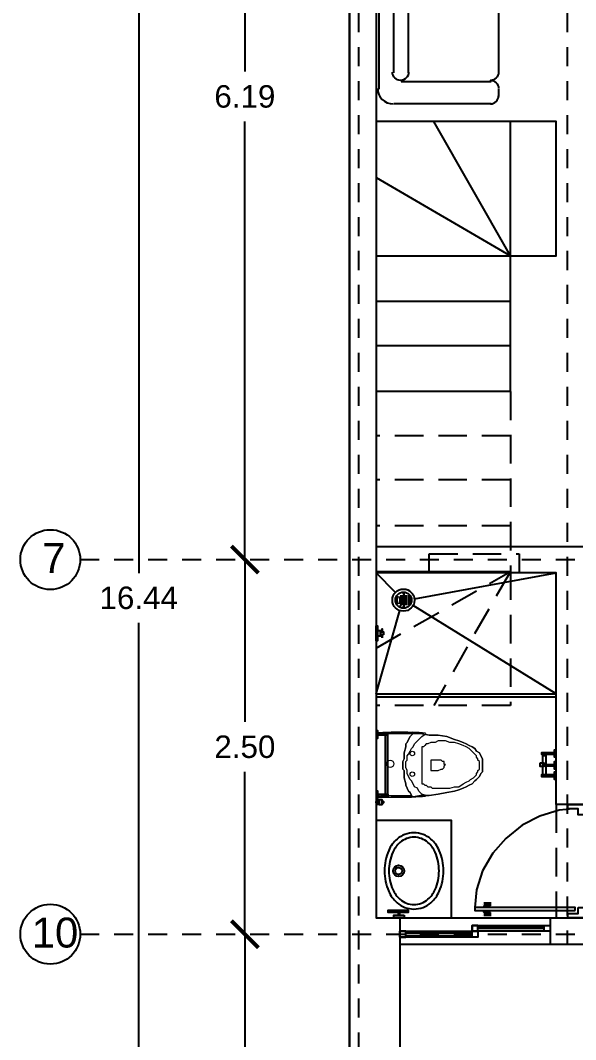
# Model space of a CAD drawing. Header units: metres. Extents: x -5 to 105, y 23 to 139.
# Drawn here: x 22.56 to 26.27, y 125.22 to 132.03 of the extents above; entities that cross this region are included whole.
import ezdxf

# ---------------------------------------------------------------- set-up
doc = ezdxf.new("R2010")
doc.units = ezdxf.units.M
doc.linetypes.add('DASHED2', pattern=[9.525, 6.35, -3.175])
for name, color, linetype in [('Carpinteria', 32, 'Continuous'), ('Cotas', 1, 'Continuous'), ('Ejes', 30, 'DASHED2'), ('Escalera', 252, 'Continuous'), ('Muebles', 41, 'Continuous'), ('Muebles Baño', 42, 'Continuous'), ('Muros', 8, 'Continuous'), ('Proyecciones', 254, 'DASHED2'), ('Puertas', 33, 'Continuous'), ('Ventanas', 4, 'Continuous')]:
    doc.layers.add(name, color=color, linetype=linetype)
doc.styles.get("Standard").update_dxf_attribs({"font": 'arial.ttf'})
doc.dimstyles.new('Cotas', dxfattribs={"dimtxt": 0.15, "dimasz": 0.18, "dimexe": 0.18, "dimexo": 0.0625, "dimgap": 0.09, "dimtad": 0, "dimtih": 1, "dimtoh": 1, "dimzin": 0, "dimdsep": 46, "dimtxsty": 'Standard', "dimblk": 'ARCHTICK', "dimcen": 0.09, "dimse1": 1, "dimse2": 1, "dimclre": 30, "dimadec": 0, "dimazin": 0, "dimtfac": 1, "dimtofl": 0, "dimtmove": 0, "dimatfit": 3, "dimfxl": 1, "dimtolj": 1, "dimtzin": 0, "dimarcsym": 0})

# ---------------------------------------------------------------- blocks, each defined once
blk = doc.blocks.new('_ArchTick')
at = {"color": 0, "linetype": 'ByBlock', "const_width": 0.15}
blk.add_lwpolyline([(-0.5, -0.5), (0.5, 0.5)], dxfattribs=at)
blk = doc.blocks.new('*D51')
at = {"layer": 'Cotas', "color": 0, "lineweight": -2, "ltscale": 0.03, "transparency": 16777216}
for p, q in [((24.0607, 125.9291), (24.0607, 123.1992)), ((24.0607, 120.1361), (24.0607, 122.866))]:
    blk.add_line(p, q, dxfattribs=at)
at = {"layer": 'Defpoints', "color": 0, "ltscale": 0.03, "transparency": 16777216}
for p in [(24.0607, 125.9291), (25.0957, 125.9291), (24.7608, 120.1361)]:
    blk.add_point(p, dxfattribs=at)
at = {"layer": 'Cotas', "color": 0, "lineweight": -2, "ltscale": 0.03, "transparency": 16777216, "xscale": 0.18, "yscale": 0.18, "zscale": 0.18}
for p, rotation in [((24.0607, 125.9291), 90), ((24.0607, 120.1361), 270)]:
    blk.add_blockref('_ArchTick', p, dxfattribs=dict(at, rotation=rotation))
at = {"layer": 'Cotas', "color": 0, "ltscale": 0.03, "transparency": 16777216, "insert": (24.0607, 123.0326), "char_height": 0.15, "attachment_point": 5}
blk.add_mtext('\\A1;5.79', dxfattribs=at)
blk = doc.blocks.new('*D52')
at = {"layer": 'Cotas', "color": 0, "lineweight": -2, "ltscale": 0.03, "transparency": 16777216}
for p, q in [((24.0607, 128.4315), (24.0607, 127.3469)), ((24.0607, 125.9291), (24.0607, 127.0137))]:
    blk.add_line(p, q, dxfattribs=at)
at = {"layer": 'Defpoints', "color": 0, "ltscale": 0.03, "transparency": 16777216}
for p in [(24.0607, 128.4315), (24.9381, 128.4315), (25.0957, 125.9291)]:
    blk.add_point(p, dxfattribs=at)
at = {"layer": 'Cotas', "color": 0, "lineweight": -2, "ltscale": 0.03, "transparency": 16777216, "xscale": 0.18, "yscale": 0.18, "zscale": 0.18}
for p, rotation in [((24.0607, 128.4315), 90), ((24.0607, 125.9291), 270)]:
    blk.add_blockref('_ArchTick', p, dxfattribs=dict(at, rotation=rotation))
at = {"layer": 'Cotas', "color": 0, "ltscale": 0.03, "transparency": 16777216, "insert": (24.0607, 127.1803), "char_height": 0.15, "attachment_point": 5}
blk.add_mtext('\\A1;2.50', dxfattribs=at)
blk = doc.blocks.new('*D53')
at = {"layer": 'Cotas', "color": 0, "lineweight": -2, "ltscale": 0.03, "transparency": 16777216}
for p, q in [((24.0607, 134.6185), (24.0607, 131.6916)), ((24.0607, 128.4315), (24.0607, 131.3584))]:
    blk.add_line(p, q, dxfattribs=at)
at = {"layer": 'Defpoints', "color": 0, "ltscale": 0.03, "transparency": 16777216}
for p in [(24.0607, 134.6185), (25.5785, 134.6185), (25.0957, 128.4315)]:
    blk.add_point(p, dxfattribs=at)
at = {"layer": 'Cotas', "color": 0, "lineweight": -2, "ltscale": 0.03, "transparency": 16777216, "xscale": 0.18, "yscale": 0.18, "zscale": 0.18}
for p, rotation in [((24.0607, 134.6185), 90), ((24.0607, 128.4315), 270)]:
    blk.add_blockref('_ArchTick', p, dxfattribs=dict(at, rotation=rotation))
at = {"layer": 'Cotas', "color": 0, "ltscale": 0.03, "transparency": 16777216, "insert": (24.0607, 131.525), "char_height": 0.15, "attachment_point": 5}
blk.add_mtext('\\A1;6.19', dxfattribs=at)
blk = doc.blocks.new('*D55')
at = {"layer": 'Cotas', "color": 0, "lineweight": -2, "ltscale": 0.03, "transparency": 16777216}
for p, q in [((23.3513, 136.5791), (23.3513, 128.342)), ((23.3513, 120.1361), (23.3513, 128.0088))]:
    blk.add_line(p, q, dxfattribs=at)
at = {"layer": 'Defpoints', "color": 0, "ltscale": 0.03, "transparency": 16777216}
for p in [(23.3513, 136.5791), (23.3513, 136.5791), (24.0607, 120.1361)]:
    blk.add_point(p, dxfattribs=at)
at = {"layer": 'Cotas', "color": 0, "lineweight": -2, "ltscale": 0.03, "transparency": 16777216, "xscale": 0.18, "yscale": 0.18, "zscale": 0.18}
for p, rotation in [((23.3513, 136.5791), 90), ((23.3513, 120.1361), 270)]:
    blk.add_blockref('_ArchTick', p, dxfattribs=dict(at, rotation=rotation))
at = {"layer": 'Cotas', "color": 0, "ltscale": 0.03, "transparency": 16777216, "insert": (23.3513, 128.1754), "char_height": 0.15, "attachment_point": 5}
blk.add_mtext('\\A1;16.44', dxfattribs=at)
blk = doc.blocks.new('Sal1')
at = {"lineweight": 25}
for points in [[(43.0622, 146.2711), (42.54, 146.2711), (42.54, 145.7391), (43.0622, 145.7391)], [(43.003, 146.2021), (42.5991, 146.2021), (42.5991, 145.8081), (43.003, 145.8081)], [(43.8306, 146.0347), (43.8306, 146.1726)], [(44.4611, 145.0298), (43.6533, 145.0298), (43.6533, 144.2317), (44.4611, 144.2317)], [(44.3528, 144.9312), (43.7616, 144.9312), (43.7616, 144.3303), (44.3528, 144.3303)]]:
    blk.add_lwpolyline(points, close=True, dxfattribs=at)
for points in [[(43.1508, 145.68), (43.1508, 146.2613)], [(43.1804, 146.2908), (44.4907, 146.2908)], [(44.5104, 145.68), (44.5104, 146.2613)], [(43.269, 146.1923), (43.8109, 146.1923), (43.8602, 146.1923), (44.402, 146.1923)], [(43.2493, 146.0347), (43.2493, 146.1726)], [(43.8306, 146.0347), (43.8306, 146.1726)], [(44.4217, 146.0347), (44.4217, 146.1726)], [(43.338, 146.015), (43.8109, 146.015), (43.269, 146.015)], [(43.269, 146.015), (43.269, 146.015)], [(43.3085, 145.68), (43.3085, 146.015)], [(43.8306, 145.9953), (43.8306, 145.5027)], [(43.8306, 145.9953), (43.8306, 145.9953)], [(44.3429, 146.015), (44.402, 146.015), (43.8602, 146.015)], [(43.8602, 146.015), (43.8602, 146.015)], [(44.3528, 145.68), (44.3528, 146.015)], [(43.1902, 145.6603), (43.2887, 145.6603)], [(44.4808, 145.6603), (44.3725, 145.6603)], [(43.2001, 145.5027), (43.2001, 145.6307)], [(44.4611, 145.5027), (44.4611, 145.6307)], [(42.5696, 145.4534), (43.2198, 145.4534)], [(43.2198, 145.4731), (43.2198, 145.4731)], [(43.8109, 145.4731), (43.2198, 145.4731)], [(43.8306, 145.5027), (43.8306, 145.5027)], [(43.8602, 145.4731), (44.4414, 145.4731)], [(43.8602, 145.4731), (43.8602, 145.4731)], [(44.4414, 145.4731), (44.4414, 145.4731)], [(43.269, 145.4041), (43.269, 145.3549)], [(42.471, 143.4534), (42.471, 145.3549)], [(42.6188, 145.3056), (43.2198, 145.3056)], [(42.5696, 143.5618), (42.5696, 145.2564)], [(42.6681, 144.7539), (42.6681, 145.2564)], [(43.269, 145.2564), (43.269, 143.5618)], [(43.269, 144.7046), (42.6188, 144.7046), (42.5696, 144.7046)], [(42.6681, 144.1529), (42.6681, 144.6554)], [(43.269, 144.1037), (42.6188, 144.1037), (42.5696, 144.1037)], [(42.6681, 143.5618), (42.6681, 144.0544)], [(43.2198, 143.5027), (42.6188, 143.5027)], [(43.269, 143.4534), (43.269, 143.4042)], [(43.2198, 143.3549), (42.5696, 143.3549)]]:
    blk.add_lwpolyline(points, dxfattribs=at)
blk.add_lwpolyline([(43.806, 146.2021, -0.414213), (43.8306, 146.1775, -0.414213), (43.8552, 146.2021, 0.414213), (43.8306, 146.1775, 0.414213)], format="xyb", close=True, dxfattribs=at)
for points in [[(43.8552, 146.015, -0.414213), (43.8306, 146.0396, -0.414213), (43.806, 146.015)], [(43.806, 146.0248, -0.414213), (43.8306, 146.0002, -0.414213), (43.8552, 146.0248)], [(43.8552, 145.4829, -0.414213), (43.8306, 145.5076, -0.414213), (43.806, 145.4829)], [(42.5597, 145.2613, -0.414214), (42.6139, 145.3155, -0.414214), (42.6681, 145.2613)], [(42.6681, 143.5667, -0.414214), (42.6139, 143.5125, -0.414214), (42.5597, 143.5667)], [(43.269, 143.5667, -0.414214), (43.2149, 143.5125, -0.414214), (43.269, 143.4584)]]:
    blk.add_lwpolyline(points, format="xyb", dxfattribs=at)
for centre, radius, start, end in [((43.1755, 146.2662), 0.0246, 90.00006, 179.99994), ((44.4858, 146.2662), 0.0246, 0.00006, 89.99994), ((43.2641, 146.1775), 0.0246, 90.00006, 179.99994), ((44.3971, 146.1775), 0.0246, 0.00006, 89.99994), ((43.2641, 146.0396), 0.0246, 180.00006, 269.99994), ((43.3331, 146.0002), 0.0246, 90.00006, 179.99994), ((44.3971, 146.0396), 0.0246, 270.00006, 359.99994), ((43.1853, 145.6948), 0.0345, 198.42417, 272.18628), ((43.2149, 145.6357), 0.0246, 90.00006, 179.99994), ((43.2838, 145.6849), 0.0246, 270.00006, 359.99994), ((44.3675, 145.6849), 0.0246, 180.00006, 269.99994), ((44.4365, 145.6357), 0.0246, 0.00006, 89.99994), ((44.4759, 145.6948), 0.0345, 267.81372, 341.57583), ((42.5646, 145.3598), 0.1034, 90, 180), ((43.2149, 145.5076), 0.0246, 180.00006, 269.99995), ((43.2149, 145.4091), 0.0542, 359.99995, 90.00005), ((44.4365, 145.5076), 0.0246, 270.00005, 359.99994), ((43.2149, 145.3598), 0.0542, 269.99995, 0.00005), ((43.2149, 145.2613), 0.0542, 359.99995, 90.00005), ((42.6139, 144.7588), 0.0542, 269.99995, 0.00005), ((42.6139, 144.6603), 0.0542, 359.99995, 90.00005), ((42.6139, 144.1579), 0.0542, 269.99995, 0.00005), ((42.6139, 144.0593), 0.0542, 359.99995, 90.00005), ((42.5646, 143.4584), 0.1034, 180, 270), ((43.2149, 143.4091), 0.0542, 269.99995, 0.00005)]:
    blk.add_arc(centre, radius, start, end, dxfattribs=at)
blk = doc.blocks.new('Wc1')
at = {"transparency": 33554559}
h = blk.add_hatch(color=256, dxfattribs=at)
h.paths.add_polyline_path([(42.471, 138.7343), (42.4612, 138.7442), (42.471, 138.7343)], flags=0)
h.paths.add_polyline_path([(42.471, 138.7343), (42.4612, 138.7343), (42.471, 138.7343)], flags=0)
h.paths.add_polyline_path([(42.471, 138.7343), (42.4612, 138.7343), (42.471, 138.7343)], flags=0)
at = {"lineweight": 25}
for points in [[(42.4513, 139.1186), (42.4612, 139.1186), (42.4612, 139.1678), (42.4513, 139.1678)], [(42.4612, 139.1678), (42.4612, 139.1678)], [(42.5301, 138.7442), (42.5301, 139.1383), (42.5301, 139.1481), (42.4612, 139.1481)], [(42.5301, 139.1383), (42.4612, 139.1383)], [(42.4612, 139.1186), (42.4612, 139.1186)], [(42.5104, 139.1383), (42.5104, 138.7442)], [(43.6434, 139.02), (43.5548, 139.02), (43.5548, 139.0102), (43.6434, 139.0102)], [(43.5843, 139.0102), (43.5843, 139.0003), (43.5843, 138.9412), (43.5843, 138.8723), (43.5646, 138.8723), (43.5646, 138.9412), (43.5646, 139.0003), (43.5646, 139.0102)], [(43.5843, 139.0003), (43.5646, 139.0003)], [(43.6533, 138.9905), (43.6434, 138.9905), (43.6434, 139.0299), (43.6434, 139.0397), (43.6533, 139.0397)], [(43.6434, 138.9905), (43.6434, 138.9905)], [(43.5843, 138.9412), (43.5646, 138.9412)], [(43.5745, 138.9412), (43.6434, 138.9412)], [(43.6434, 138.9314), (43.5745, 138.9314)], [(43.6533, 138.9117), (43.6434, 138.9117), (43.6434, 138.9215), (43.6434, 138.9609), (43.6533, 138.9609)], [(43.6434, 138.9609), (43.6434, 138.9609)], [(43.6434, 138.8723), (43.5548, 138.8723), (43.5548, 138.8624), (43.6434, 138.8624)], [(43.5646, 138.8723), (43.5646, 138.8723)], [(43.5843, 138.8723), (43.5843, 138.8723)], [(43.6533, 138.8427), (43.6434, 138.8427), (43.6434, 138.892), (43.6533, 138.892)], [(43.6434, 138.892), (43.6434, 138.892)], [(43.6434, 138.8427), (43.6434, 138.8427)], [(42.4513, 138.7048), (42.4612, 138.7048), (42.4612, 138.7146), (42.4612, 138.754), (42.4612, 138.7639), (42.4513, 138.7639)], [(42.4612, 138.7442), (42.5301, 138.7442), (42.5301, 138.7245), (42.4612, 138.7245)], [(42.5006, 138.6851), (42.4907, 138.6851), (42.4907, 138.6949), (42.4907, 138.6851), (42.4907, 138.6949), (42.4907, 138.6851), (42.4907, 138.6949), (42.4907, 138.6851), (42.4907, 138.6949), (42.4907, 138.6851), (42.4907, 138.6949), (42.4907, 138.6851), (42.4907, 138.6949), (42.4907, 138.6851), (42.4907, 138.6949), (42.4907, 138.6851), (42.4907, 138.6949), (42.4907, 138.6851), (42.4907, 138.6949), (42.4907, 138.6851), (42.4907, 138.6949), (42.4907, 138.6851), (42.4907, 138.6949), (42.4907, 138.6752), (42.4907, 138.7048), (42.471, 138.7048), (42.471, 138.6752), (42.4612, 138.6752), (42.4612, 138.6949), (42.471, 138.6949)], [(42.471, 138.6949), (42.471, 138.6752), (42.471, 138.6949)], [(42.471, 138.6949), (42.471, 138.6949)], [(42.471, 138.6949), (42.471, 138.6949)], [(42.471, 138.6752), (42.471, 138.6752)], [(42.471, 138.6752), (42.471, 138.6752)], [(42.471, 138.6752), (42.4907, 138.6752)], [(42.4907, 138.6949), (42.4907, 138.6949)], [(42.4907, 138.6949), (42.4907, 138.6949)], [(42.4907, 138.6949), (42.4907, 138.6949)], [(42.4907, 138.6949), (42.4907, 138.6949)], [(42.4907, 138.6949), (42.4907, 138.6949)], [(42.4907, 138.6851), (42.4907, 138.6949), (42.4907, 138.6851)], [(42.4907, 138.6949), (42.4907, 138.6949)], [(42.4907, 138.6949), (42.4907, 138.6949)], [(42.4907, 138.6949), (42.4907, 138.6949)], [(42.4907, 138.6949), (42.4907, 138.6949)], [(42.4907, 138.6949), (42.4907, 138.6949)], [(42.4907, 138.6949), (42.4907, 138.6949)], [(42.4907, 138.6949), (42.4907, 138.6949)], [(42.4907, 138.6949), (42.4907, 138.6949)], [(42.4907, 138.6949), (42.4907, 138.6949)], [(42.4907, 138.6949), (42.4907, 138.6949)], [(42.5006, 138.6949), (42.4907, 138.6949)], [(42.4907, 138.6949), (42.4907, 138.6949)], [(42.4907, 138.6851), (42.4907, 138.6851)], [(42.4907, 138.6851), (42.4907, 138.6851)], [(42.4907, 138.6851), (42.4907, 138.6851)], [(42.4907, 138.6851), (42.4907, 138.6851)], [(42.4907, 138.6851), (42.4907, 138.6851)], [(42.4907, 138.6851), (42.4907, 138.6851)], [(42.4907, 138.6851), (42.4907, 138.6851)], [(42.4907, 138.6851), (42.4907, 138.6851)], [(42.4907, 138.6851), (42.4907, 138.6851)], [(42.4907, 138.6851), (42.4907, 138.6851)], [(42.4907, 138.6851), (42.4907, 138.6851)], [(42.4907, 138.6851), (42.4907, 138.6851)], [(42.4907, 138.6851), (42.4907, 138.6851)], [(42.4907, 138.6851), (42.4907, 138.6851)], [(42.4907, 138.6851), (42.4907, 138.6851)], [(42.4907, 138.6851), (42.4907, 138.6851)], [(42.4907, 138.6851), (42.4907, 138.6851)], [(42.4907, 138.6851), (42.4907, 138.6851)], [(42.4907, 138.6851), (42.4907, 138.6851)], [(42.4907, 138.6851), (42.4907, 138.6851)], [(42.4907, 138.6851), (42.4907, 138.6851)], [(42.4907, 138.6851), (42.4907, 138.6851)], [(42.4907, 138.6851), (42.4907, 138.6851)], [(42.4907, 138.6851), (42.4907, 138.6851)], [(42.4907, 138.6752), (42.4907, 138.6752)], [(42.5006, 138.6949), (42.5006, 138.6949)], [(42.5006, 138.6949), (42.5006, 138.6949)], [(42.5006, 138.6949), (42.5006, 138.6949)], [(42.5006, 138.6949), (42.5006, 138.6949)], [(42.5006, 138.6949), (42.5006, 138.6949)], [(42.5006, 138.6949), (42.5006, 138.6949)], [(42.5006, 138.6851), (42.5006, 138.6851)], [(42.5006, 138.6851), (42.5006, 138.6851)], [(42.5006, 138.6851), (42.5006, 138.6851)], [(42.5006, 138.6851), (42.5006, 138.6851)], [(42.5006, 138.6851), (42.5006, 138.6851)]]:
    blk.add_lwpolyline(points, dxfattribs=at)
at = {"lineweight": 20}
for points in [[(42.4513, 139.1235, -0.395239), (42.4743, 139.1481, 0.396131)], [(42.5449, 138.9708, -0.414204), (42.5696, 138.9461, -0.414204), (42.5449, 138.9215, -0.414152), (42.5203, 138.9461, -0.414152)], [(42.6927, 138.892, -0.414354), (42.7075, 138.8772, -0.414185), (42.6927, 138.8624, -0.414026), (42.6779, 138.8772, -0.414232)], [(42.4743, 138.7344, -0.396185), (42.4513, 138.759, 0.395239)]]:
    blk.add_lwpolyline(points, format="xyb", close=True, dxfattribs=at)
for points in [[(42.4513, 139.1186), (42.4513, 138.9412), (42.4513, 138.754), (42.4513, 138.9412)], [(42.4809, 139.1481), (42.4907, 139.1481), (42.5006, 139.1481), (42.5203, 139.1481), (42.54, 139.1481), (42.5597, 139.1481), (42.5893, 139.1481), (42.6385, 139.1481), (42.6878, 139.1481), (42.7469, 139.1481), (42.806, 139.1383), (42.8651, 139.1383), (42.9242, 139.1284), (42.9735, 139.1087), (43.003, 139.0989), (43.0326, 139.089), (43.0523, 139.0791), (43.072, 139.0693), (43.0917, 139.0594), (43.1114, 139.0496), (43.1213, 139.0299), (43.141, 139.02), (43.1508, 139.0003), (43.1607, 138.9806), (43.1607, 138.9609), (43.1607, 138.9412), (43.1607, 138.9117), (43.1607, 138.892), (43.1508, 138.8821), (43.141, 138.8624), (43.1213, 138.8427), (43.1114, 138.8328), (43.0917, 138.8131), (43.072, 138.8033), (43.0523, 138.7934), (43.0326, 138.7836), (43.003, 138.7737), (42.9735, 138.7639), (42.9242, 138.754), (42.8651, 138.7442), (42.806, 138.7343), (42.7469, 138.7343), (42.6878, 138.7245), (42.6385, 138.7245), (42.5893, 138.7245), (42.5597, 138.7245), (42.54, 138.7245), (42.5203, 138.7245), (42.5006, 138.7245), (42.4907, 138.7343), (42.4809, 138.7343), (42.4907, 138.7343), (42.5006, 138.7245), (42.5203, 138.7245), (42.54, 138.7245), (42.5597, 138.7245), (42.5893, 138.7245), (42.6385, 138.7245), (42.6878, 138.7245), (42.7469, 138.7343), (42.806, 138.7343), (42.8651, 138.7442), (42.9242, 138.754), (42.9735, 138.7639), (43.003, 138.7737), (43.0326, 138.7836), (43.0523, 138.7934), (43.072, 138.8033), (43.0917, 138.8131), (43.1114, 138.8328), (43.1213, 138.8427), (43.141, 138.8624), (43.1508, 138.8821), (43.1607, 138.892), (43.1607, 138.9117), (43.1607, 138.9412), (43.1607, 138.9609), (43.1607, 138.9806), (43.1508, 139.0003), (43.141, 139.02), (43.1213, 139.0299), (43.1114, 139.0496), (43.0917, 139.0594), (43.072, 139.0693), (43.0523, 139.0791), (43.0326, 139.089), (43.003, 139.0989), (42.9735, 139.1087), (42.9242, 139.1284), (42.8651, 139.1383), (42.806, 139.1383), (42.7469, 139.1481), (42.6878, 139.1481), (42.6385, 139.1481), (42.5893, 139.1481), (42.5597, 139.1481), (42.54, 139.1481), (42.5203, 139.1481), (42.5006, 139.1481), (42.4907, 139.1481)], [(42.6976, 138.7245), (42.6878, 138.7343), (42.6779, 138.754), (42.6681, 138.7639), (42.6582, 138.7836), (42.6484, 138.8033), (42.6484, 138.8131), (42.6385, 138.8526), (42.6385, 138.8821), (42.6385, 138.9018), (42.6287, 138.9117), (42.6287, 138.9215), (42.6287, 138.9314), (42.6287, 138.9412), (42.6287, 138.9511), (42.6287, 138.9609), (42.6385, 138.9806), (42.6385, 138.9905), (42.6385, 139.02), (42.6484, 139.0594), (42.6484, 139.0791), (42.6582, 139.089), (42.6681, 139.1087), (42.6779, 139.1284), (42.6878, 139.1383), (42.6976, 139.1481), (42.6878, 139.1383), (42.6779, 139.1284), (42.6681, 139.1087), (42.6582, 139.089), (42.6484, 139.0791), (42.6484, 139.0594), (42.6385, 139.02), (42.6385, 138.9905), (42.6385, 138.9806), (42.6287, 138.9609), (42.6287, 138.9511), (42.6287, 138.9412), (42.6287, 138.9314), (42.6287, 138.9215), (42.6287, 138.9117), (42.6385, 138.9018), (42.6385, 138.8821), (42.6385, 138.8526), (42.6484, 138.8131), (42.6484, 138.8033), (42.6582, 138.7836), (42.6681, 138.7639), (42.6779, 138.754), (42.6878, 138.7343)], [(43.0326, 139.0693), (43.003, 139.0791), (42.9735, 139.089), (42.9439, 139.089), (42.9144, 139.0989), (42.8947, 139.0989), (42.8651, 139.0989), (42.8454, 139.089), (42.8257, 139.089), (42.8159, 139.089), (42.7961, 139.0791), (42.7863, 139.0791), (42.7764, 139.0693), (42.7666, 139.0594), (42.7567, 139.0594), (42.7567, 139.0496), (42.7567, 138.9412), (42.7567, 138.823), (42.7567, 138.8131), (42.7666, 138.8131), (42.7764, 138.8033), (42.7863, 138.8033), (42.7961, 138.7934), (42.8159, 138.7934), (42.8257, 138.7836), (42.8454, 138.7836), (42.8651, 138.7836), (42.8947, 138.7836), (42.9144, 138.7836), (42.9439, 138.7836), (42.9735, 138.7934), (43.003, 138.7934), (43.0326, 138.8131), (43.0523, 138.823), (43.072, 138.8328), (43.0819, 138.8427), (43.1016, 138.8526), (43.1114, 138.8624), (43.1213, 138.8723), (43.1213, 138.8821), (43.1311, 138.892), (43.1311, 138.9018), (43.141, 138.9117), (43.141, 138.9215), (43.141, 138.9314), (43.141, 138.9412), (43.141, 138.9511), (43.141, 138.9609), (43.1311, 138.9708), (43.1311, 138.9806), (43.1213, 138.9905), (43.1213, 139.0003), (43.1114, 139.0102), (43.1016, 139.02), (43.0819, 139.0397), (43.072, 139.0496), (43.0523, 139.0594)], [(42.8159, 138.9708), (42.8159, 138.9412), (42.8159, 138.9018), (42.8257, 138.9018), (42.8356, 138.9018), (42.8454, 138.9018), (42.8651, 138.9018), (42.8848, 138.9117), (42.8947, 138.9117), (42.9045, 138.9215), (42.9045, 138.9314), (42.9144, 138.9412), (42.9045, 138.9412), (42.9045, 138.9511), (42.9045, 138.9609), (42.8947, 138.9609), (42.8848, 138.9708), (42.8651, 138.9708), (42.8454, 138.9708), (42.8356, 138.9708), (42.8257, 138.9708)]]:
    blk.add_lwpolyline(points, close=True, dxfattribs=at)
at = {"lineweight": 0}
blk.add_lwpolyline([(42.4612, 139.1383), (42.4612, 139.1383), (42.4612, 139.1383)], close=True, dxfattribs=at)
for points in [[(42.4612, 139.1284), (42.4612, 139.1383), (42.4612, 139.1284)], [(42.471, 139.1383), (42.471, 139.1383), (42.471, 139.1383)], [(42.4612, 138.7442), (42.4513, 138.7442), (42.4612, 138.7442)], [(42.471, 138.7343), (42.471, 138.7343), (42.471, 138.7343)], [(42.471, 138.7343), (42.471, 138.7343), (42.471, 138.7343)]]:
    blk.add_lwpolyline(points, dxfattribs=at)
at = {"lineweight": 20}
blk.add_lwpolyline([(42.7863, 138.7343), (42.7567, 138.7442), (42.737, 138.7639), (42.7272, 138.7836), (42.7075, 138.7934), (42.6976, 138.8131), (42.6878, 138.8328), (42.6779, 138.8427), (42.6681, 138.8624), (42.6582, 138.8821), (42.6582, 138.892), (42.6582, 138.9018), (42.6484, 138.9215), (42.6484, 138.9314), (42.6484, 138.9412), (42.6484, 138.9511), (42.6484, 138.9609), (42.6582, 138.9708), (42.6582, 138.9806), (42.6582, 139.0003), (42.6681, 139.0102), (42.6779, 139.0299), (42.6878, 139.0496), (42.6976, 139.0594), (42.7075, 139.0791), (42.7272, 139.0989), (42.737, 139.1087), (42.7567, 139.1284), (42.7863, 139.1481)], dxfattribs=at)
at = {"lineweight": 25}
for points in [[(43.5449, 138.9511), (43.5449, 138.9314), (43.5745, 138.9314), (43.5745, 138.9511)], [(42.4513, 138.6851), (42.4513, 138.6949), (42.4612, 138.6949), (42.4612, 138.6851)], [(42.5006, 138.6949), (42.5006, 138.6851), (42.5006, 138.6949), (42.5006, 138.6851), (42.4907, 138.6851), (42.5006, 138.6851), (42.5006, 138.6949), (42.5006, 138.6851)]]:
    blk.add_lwpolyline(points, close=True, dxfattribs=at)
at = {"lineweight": 20}
blk.add_circle((42.6927, 139.0151), 0.0148, dxfattribs=at)
for centre, radius, start, end in [((42.6139, 136.8673), 2.2907, 88.0721, 93.64744), ((42.6336, 137.3989), 1.759, 85.18812, 87.99989), ((42.6139, 141.0249), 2.2906, 266.3469, 271.92786), ((42.6335, 140.4835), 1.7591, 272.01129, 274.82303)]:
    blk.add_arc(centre, radius, start, end, dxfattribs=at)
at = {"transparency": 33554559}
for points in [[(42.4612, 139.1383), (42.4612, 139.1284), (42.4513, 139.1284)], [(42.4612, 139.1284), (42.4513, 139.1284), (42.4513, 139.1186)], [(42.4513, 139.1284), (42.4612, 139.1284), (42.4612, 139.1284)], [(42.4612, 139.1284), (42.4612, 139.1284), (42.4513, 139.1284)], [(42.4513, 139.1186), (42.4513, 138.9412), (42.4513, 138.9412)], [(42.471, 139.1383), (42.4612, 139.1383), (42.4612, 139.1383)], [(42.4612, 139.1383), (42.471, 139.1383), (42.471, 139.1383)], [(42.471, 139.1383), (42.471, 139.1383), (42.4612, 139.1383)], [(42.4612, 139.1383), (42.471, 139.1383), (42.471, 139.1383)], [(42.4809, 139.1481), (42.471, 139.1481), (42.471, 139.1481)], [(42.471, 139.1481), (42.471, 139.1383), (42.471, 139.1383)], [(42.471, 139.1383), (42.471, 139.1383), (42.471, 139.1481)], [(42.4513, 138.9412), (42.4513, 138.754), (42.4513, 138.754)], [(42.4513, 138.754), (42.4612, 138.754), (42.4612, 138.754)], [(42.4612, 138.754), (42.4513, 138.754), (42.4612, 138.7442)], [(42.4513, 138.754), (42.4612, 138.7442), (42.4513, 138.7442)], [(42.4513, 138.7442), (42.4612, 138.7442), (42.4612, 138.7442)], [(42.4612, 138.7442), (42.471, 138.7343), (42.4612, 138.7343)], [(42.4612, 138.7343), (42.471, 138.7343), (42.471, 138.7343)], [(42.471, 138.7343), (42.471, 138.7343), (42.4612, 138.7343)], [(42.471, 138.7343), (42.4809, 138.7343), (42.4809, 138.7343)]]:
    blk.add_solid(points, dxfattribs=at)
blk = doc.blocks.new('ovalin')
for radius in [0.0375, 0.023]:
    blk.add_circle((148.0909, 226.36), radius)
for centre, radius, start, end in [((148.041, 226.2285), 0.216, 113.72523, 138.80439), ((148.0909, 226.115), 0.34, 90, 113.72523), ((148.0909, 226.115), 0.31, 90, 113.72523), ((148.0909, 226.115), 0.34, 66.27477, 90), ((148.0909, 226.115), 0.31, 66.27477, 90), ((148.1408, 226.2285), 0.216, 41.19561, 66.27477), ((148.0079, 226.2575), 0.172, 138.80439, 180), ((148.0079, 226.2575), 0.142, 138.80439, 180), ((148.041, 226.2285), 0.186, 113.72523, 138.80439), ((148.1408, 226.2285), 0.186, 41.19561, 66.27477), ((148.1739, 226.2575), 0.142, 360, 41.19561), ((148.1739, 226.2575), 0.172, 360, 41.19561), ((148.0079, 226.2575), 0.172, 180, 221.19561), ((148.0079, 226.2575), 0.142, 180, 221.19561), ((148.1739, 226.2575), 0.142, 318.80439, 360), ((148.1739, 226.2575), 0.172, 318.80439, 360), ((148.041, 226.2865), 0.216, 221.19561, 246.27477), ((148.041, 226.2865), 0.186, 221.19561, 246.27477), ((148.1408, 226.2865), 0.186, 293.72523, 318.80439), ((148.1408, 226.2865), 0.216, 293.72523, 318.80439), ((148.0909, 226.4), 0.34, 246.27477, 270), ((148.0909, 226.4), 0.31, 246.27477, 270), ((148.0909, 226.4), 0.31, 270, 293.72523), ((148.0909, 226.4), 0.34, 270, 293.72523)]:
    blk.add_arc(centre, radius, start, end)
blk = doc.blocks.new('Toall1')
at = {"lineweight": 25}
blk.add_lwpolyline([(58.4059, 141.02), (58.3862, 141.02), (58.3862, 141.089), (58.4059, 141.089)], close=True, dxfattribs=at)
for points in [[(58.4355, 141.1185), (58.4355, 141.1087), (58.4355, 141.0988), (58.4355, 141.089), (58.4355, 141.0791), (58.4355, 141.0693), (58.4355, 141.0594), (58.4355, 141.0693), (58.4355, 141.0791), (58.4355, 141.089), (58.4355, 141.0988), (58.4355, 141.1087), (58.4355, 141.1185), (58.4355, 141.1284), (58.4256, 141.1284), (58.4256, 141.1185), (58.4256, 141.1087), (58.4256, 141.0988), (58.4256, 141.089), (58.4256, 141.0791), (58.4256, 141.0693), (58.4256, 141.0594), (58.4256, 141.0693), (58.4256, 141.0791), (58.4256, 141.089), (58.4256, 141.0988), (58.4256, 141.1087), (58.4256, 141.1185)], [(58.4256, 141.1185), (58.4256, 141.1185)], [(58.4355, 141.1185), (58.4355, 141.1185)], [(58.4355, 141.1185), (58.4355, 141.1185)], [(58.4059, 141.0495), (58.4355, 141.0495), (58.4355, 141.0594), (58.4059, 141.0594)], [(58.4256, 141.0594), (58.4256, 141.0594)], [(58.4256, 140.9904), (58.4256, 141.0003), (58.4256, 141.0101), (58.4256, 141.02), (58.4256, 141.0298), (58.4256, 141.0397), (58.4256, 141.0495), (58.4256, 141.0397), (58.4256, 141.0298), (58.4256, 141.02), (58.4256, 141.0101), (58.4256, 141.0003), (58.4256, 140.9904), (58.4355, 140.9904), (58.4355, 141.0003), (58.4355, 141.0101), (58.4355, 141.02), (58.4355, 141.0298), (58.4355, 141.0397), (58.4355, 141.0495), (58.4355, 141.0397), (58.4355, 141.0298), (58.4355, 141.02), (58.4355, 141.0101), (58.4355, 141.0003), (58.4355, 140.9904)], [(58.4256, 141.0495), (58.4256, 141.0495)], [(58.4355, 141.0594), (58.4355, 141.0594)], [(58.4355, 141.0495), (58.4355, 141.0495)], [(58.4256, 140.9904), (58.4256, 140.9904)], [(58.4256, 140.9904), (58.4256, 140.9904)], [(58.4355, 140.9904), (58.4355, 140.9904)]]:
    blk.add_lwpolyline(points, dxfattribs=at)
blk = doc.blocks.new('Puerta1')
at = {"lineweight": 25}
for points in [[(59.3419, 134.5769), (59.3419, 134.6163), (59.2729, 134.6163), (59.2729, 134.5079), (59.3025, 134.5079), (59.3025, 134.5769)], [(60.0315, 134.6163), (59.9625, 134.6163), (59.9625, 134.5769), (60.002, 134.5769), (60.002, 134.5079), (60.0315, 134.5079)], [(59.3222, 134.5572), (59.3419, 134.5572), (59.3419, 133.8872), (59.3222, 133.8872)]]:
    blk.add_lwpolyline(points, close=True, dxfattribs=at)
for points in [[(60.002, 134.5424), (59.9921, 134.4488), (59.9527, 134.3207), (59.8936, 134.2025), (59.8049, 134.0941), (59.7064, 134.0055), (59.5882, 133.9365), (59.4601, 133.8971), (59.3419, 133.8872)], [(59.2926, 133.9956), (59.2926, 133.9956)], [(59.2926, 133.9464), (59.2926, 133.9956)], [(59.2926, 133.9464), (59.2926, 133.9464)], [(59.2926, 133.9365), (59.2926, 133.9365)], [(59.3025, 133.9956), (59.3025, 133.9464)], [(59.3025, 133.9759), (59.3123, 133.9759), (59.3123, 133.9858), (59.3222, 133.9858)], [(59.3025, 133.9661), (59.3123, 133.9661), (59.3123, 133.9464), (59.3222, 133.9464)], [(59.3419, 133.9858), (59.3517, 133.9858), (59.3517, 133.9759), (59.3616, 133.9759)], [(59.3616, 133.9661), (59.3517, 133.9661), (59.3517, 133.9464), (59.3419, 133.9464)], [(59.3616, 133.9956), (59.3616, 133.9956)], [(59.3616, 133.9464), (59.3616, 133.9956)], [(59.3616, 133.9464), (59.3616, 133.9464)], [(59.3616, 133.9365), (59.3616, 133.9365)], [(59.3714, 133.9956), (59.3714, 133.9464)]]:
    blk.add_lwpolyline(points, dxfattribs=at)
blk = doc.blocks.new('Coladera1')
at = {"lineweight": 25}
for points in [[(60.8985, 133.3257), (60.8985, 133.2764)], [(60.9083, 133.2666), (60.9083, 133.3355)], [(60.9182, 133.3355), (60.9182, 133.2666)], [(60.9409, 133.2666), (60.9409, 133.3355)], [(60.9576, 133.2666), (60.9576, 133.3355)], [(60.9675, 133.3257), (60.9675, 133.2764)]]:
    blk.add_lwpolyline(points, dxfattribs=at)
blk.add_lwpolyline([(60.9172, 133.2571, 0.05643), (60.928, 133.2567), (60.928, 133.3454, 0.05643), (60.9172, 133.345)], format="xyb", dxfattribs=at)
for radius in [0.0739, 0.0542]:
    blk.add_circle((60.9231, 133.3011), radius, dxfattribs=at)
for start, end in [(143.87118, 216.12882), (320.11437, 39.88563), (234.36068, 249.0428)]:
    blk.add_arc((60.9231, 133.3011), 0.0443, start, end, dxfattribs=at)
blk = doc.blocks.new('Llav1')
at = {"lineweight": 25}
for points in [[(60.7212, 133.1286), (60.731, 133.1286), (60.7409, 133.1286), (60.7507, 133.1286), (60.7507, 133.1188), (60.6522, 133.1188), (60.6522, 133.1286), (60.662, 133.1286), (60.6817, 133.1286), (60.6916, 133.1286), (60.7014, 133.1286), (60.7113, 133.1286)], [(60.7212, 133.1483), (60.7014, 133.1483), (60.6817, 133.1483), (60.6916, 133.1483), (60.7014, 133.1483)], [(60.7014, 133.1483), (60.7212, 133.1483), (60.7212, 133.1286), (60.7113, 133.1286), (60.7014, 133.1286), (60.6916, 133.1286), (60.6817, 133.1286), (60.6817, 133.1483)], [(60.7113, 133.1681), (60.7113, 133.1582), (60.7113, 133.1483), (60.7014, 133.1483), (60.6916, 133.1483), (60.6916, 133.1582), (60.6916, 133.1681), (60.7014, 133.1681)], [(60.7113, 133.1681), (60.7113, 133.1483), (60.6916, 133.1483), (60.6916, 133.1681)], [(60.7113, 133.1483), (60.7014, 133.1483), (60.6916, 133.1483), (60.7014, 133.1483)]]:
    blk.add_lwpolyline(points, close=True, dxfattribs=at)
for points in [[(60.7507, 133.1188), (60.6522, 133.1188), (60.7507, 133.1188)], [(60.6916, 133.1582), (60.6719, 133.1582), (60.6916, 133.1582)], [(60.6916, 133.1582), (60.6916, 133.1582)], [(60.7014, 133.1582), (60.7014, 133.1582)], [(60.7113, 133.1681), (60.7113, 133.1681)], [(60.731, 133.1582), (60.7113, 133.1582), (60.731, 133.1582)], [(60.7113, 133.1483), (60.7113, 133.1483)], [(60.7212, 133.1483), (60.7212, 133.1483)], [(60.7212, 133.1286), (60.7212, 133.1286)], [(60.731, 133.1582), (60.731, 133.1582)], [(60.7507, 133.1188), (60.7507, 133.1188)]]:
    blk.add_lwpolyline(points, dxfattribs=at)

msp = doc.modelspace()

# ---------------------------------------------------------------- linework, layer by layer
at = {"layer": 'Carpinteria'}
msp.add_lwpolyline([(24.9381, 126.6919), (25.4381, 126.6919), (25.4381, 126.0374)], dxfattribs=at)
at = {"layer": 'Cotas'}
for centre in [(22.7607, 128.4315), (22.7607, 125.9291)]:
    msp.add_circle(centre, 0.2, dxfattribs=at)
at = {"layer": 'Ejes', "ltscale": 0.02}
for points in [[(24.8199, 138.4382), (24.8199, 118.3361)], [(26.214, 138.4382), (26.214, 125.8601)], [(22.9607, 128.4315), (26.3272, 128.4315)], [(22.9607, 125.9291), (27.2829, 125.9291)]]:
    msp.add_lwpolyline(points, dxfattribs=at)
at = {"layer": 'Escalera'}
for points in [[(24.9381, 130.9831), (25.8346, 130.461), (25.3223, 131.3575)], [(25.8346, 129.5546), (25.8346, 131.3575), (24.9381, 131.3575)], [(24.9381, 130.461), (26.1401, 130.461), (26.1401, 131.3575), (24.9381, 131.3575)], [(25.8346, 129.5546), (25.8346, 131.3575)], [(25.8346, 130.1556), (24.9381, 130.1556)], [(25.8346, 129.86), (24.9381, 129.86)], [(25.8346, 129.5546), (24.9381, 129.5546)]]:
    msp.add_lwpolyline(points, dxfattribs=at)
at = {"layer": 'Muebles Baño', "ltscale": 0.25}
for points in [[(25.0681, 128.2128), (24.9381, 128.3428)], [(25.1938, 128.169), (26.1401, 128.3428)], [(24.9381, 127.5349), (25.097, 128.0904)], [(26.1401, 127.5349), (25.185, 128.1247)]]:
    msp.add_lwpolyline(points, dxfattribs=at)
at = {"layer": 'Muros'}
for points in [[(24.7608, 122.7863), (24.7608, 134.7072)], [(25.0957, 120.1361), (24.7608, 120.1361), (24.7608, 134.7072), (27.677, 134.7072), (27.677, 134.5299), (24.9381, 134.5299), (24.9381, 128.5201), (26.3272, 128.5201), (26.3272, 126.796), (26.1401, 126.796), (26.1401, 128.3428), (24.9381, 128.3428), (24.9381, 126.0374), (26.3272, 126.0374), (26.3272, 125.8601), (25.0957, 125.8601)]]:
    msp.add_lwpolyline(points, close=True, dxfattribs=at)
for points in [[(25.0957, 126.0374), (25.0957, 125.8601)], [(26.1007, 126.0374), (26.1007, 125.8601)]]:
    msp.add_lwpolyline(points, dxfattribs=at)
at = {"layer": 'Proyecciones', "ltscale": 0.03}
for points in [[(25.8346, 129.5546), (25.8346, 128.3527)], [(25.8346, 129.259), (24.9381, 129.259)], [(25.8346, 128.9635), (24.9381, 128.9635)], [(25.8346, 128.6581), (24.9381, 128.6581)], [(24.9381, 128.5201), (24.9381, 127.4561)], [(25.2928, 128.3428), (25.2928, 128.4709), (25.8938, 128.4709), (25.8938, 128.3428)], [(24.9381, 127.8404), (25.8346, 128.3527), (25.3223, 127.4561)], [(25.8346, 128.3527), (25.8346, 127.4561), (24.9381, 127.4561)], [(26.1401, 126.796), (26.1401, 126.0374)]]:
    msp.add_lwpolyline(points, dxfattribs=at)
at = {"layer": 'Proyecciones', "lineweight": 0}
msp.add_lwpolyline([(25.8346, 128.3527), (24.9381, 128.3527)], dxfattribs=at)
at = {"layer": 'Ventanas'}
for points in [[(24.9381, 127.5349), (26.1401, 127.5349)], [(24.9381, 127.5149), (26.1401, 127.5149)], [(25.6179, 125.9783), (26.0612, 125.9783)], [(25.6179, 125.9685), (26.0612, 125.9685)], [(25.1352, 125.9389), (25.5785, 125.9389)], [(25.1352, 125.9192), (25.5785, 125.9192)]]:
    msp.add_lwpolyline(points, dxfattribs=at)
for points in [[(25.5785, 125.9882), (25.5785, 125.9488), (25.6179, 125.9488), (25.6179, 125.9882), (25.5785, 125.9882), (26.1007, 125.9882), (26.1007, 125.9488), (25.5785, 125.9488)], [(26.1007, 125.9488), (26.0612, 125.9488), (26.0612, 125.9882), (26.1007, 125.9882)], [(25.0957, 125.9488), (25.0957, 125.9094), (25.1352, 125.9094), (25.1352, 125.9488), (25.0957, 125.9488), (25.6179, 125.9488), (25.6179, 125.9094), (25.0957, 125.9094)], [(25.6179, 125.9094), (25.5785, 125.9094), (25.5785, 125.9488), (25.6179, 125.9488)]]:
    msp.add_lwpolyline(points, close=True, dxfattribs=at)

# ---------------------------------------------------------------- block references
at = {"layer": 'Muebles'}
msp.add_blockref('Sal1', (-17.5132, -11.8792), dxfattribs=at)
at = {"layer": 'Muebles Baño', "ltscale": 0.25}
for name, p in [('Coladera1', (-35.8027, -5.1405)), ('Wc1', (-17.5132, -11.8792))]:
    msp.add_blockref(name, p, dxfattribs=at)
for name, p, rotation in [('Llav1', (-108.1807, 188.6403), 270), ('ovalin', (251.4481, -21.7391), 89.99999999999999), ('Toall1', (166.1453, 67.6512), 90)]:
    msp.add_blockref(name, p, dxfattribs=dict(at, rotation=rotation))
at = {"layer": 'Puertas', "xscale": -1, "rotation": 270}
msp.add_blockref('Puerta1', (-108.289, 66.7645), dxfattribs=at)

# ---------------------------------------------------------------- texts
at = {"layer": 'Cotas', "char_height": 0.2, "attachment_point": 1}
for s, insert in [('7', (22.707, 128.5422)), ('10', (22.6368, 126.0398))]:
    msp.add_mtext_dynamic_manual_height_columns(s, width=0.39978, gutter_width=12.5, heights=[0], dxfattribs=dict(at, insert=insert))

# ---------------------------------------------------------------- dimensions: what is measured, and where the dimension line sits
at = {"layer": 'Cotas', "ltscale": 0.03}
dim = msp.add_linear_dim(base=(23.3513, 136.5791), p1=(24.0607, 120.1361), p2=(23.3513, 136.5791), angle=90, dimstyle='Cotas', dxfattribs=at)
dim.commit()
dim.dimension.update_dxf_attribs({"geometry": '*D55', "text_midpoint": (23.3513, 128.1754), "dimtype": 160})
for base, p1, p2, picture, middle in [((24.0607, 134.6185), (25.0957, 128.4315), (25.5785, 134.6185), '*D53', (24.0607, 131.525)), ((24.0607, 128.4315), (25.0957, 125.9291), (24.9381, 128.4315), '*D52', (24.0607, 127.1803)), ((24.0607, 125.9291), (24.7608, 120.1361), (25.0957, 125.9291), '*D51', (24.0607, 123.0326))]:
    dim = msp.add_linear_dim(base=base, p1=p1, p2=p2, angle=90, dimstyle='Cotas', dxfattribs=at)
    dim.commit()
    dim.dimension.update_dxf_attribs({"geometry": picture, "text_midpoint": middle})

doc.saveas('drawing.dxf')
